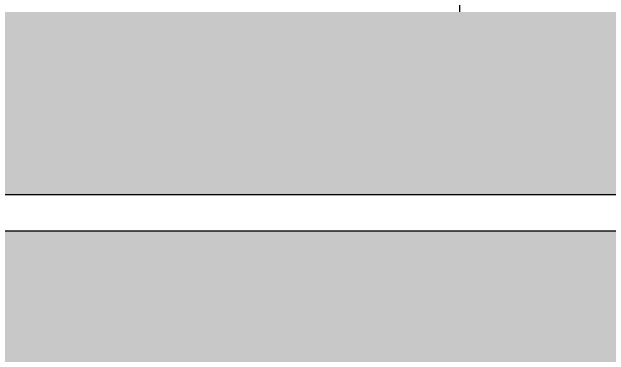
# Model space of a CAD drawing. Extents: x -47641 to 202, y -7675 to 12965.
# Drawn here: x -34410 to -33757, y -3437 to -3062 of the extents above; entities that cross this region are included whole.
import ezdxf

# ---------------------------------------------------------------- set-up
doc = ezdxf.new("R2010")
doc.units = 0
doc.layers.add('A-WALL-____-PATT', color=9, linetype='CONTINUOUS', lineweight=25)
doc.layers.add('I-WALL-____-MCUT', color=9, linetype='CONTINUOUS', lineweight=25)

msp = doc.modelspace()

# ---------------------------------------------------------------- hatches: boundary and pattern name
at = {"layer": 'A-WALL-____-PATT', "lineweight": 9}
for points in [[(-32699.90222, -3261.79436), (-32699.90222, -3061.79436), (-34634.90222, -3061.79436), (-34634.90222, -3261.79436), (-33920.60438, -3261.79436)], [(-32739.90222, -3481.79436), (-32739.90222, -3301.79436), (-34834.90222, -3301.79436), (-34834.90222, -3481.79436), (-32919.90222, -3481.79436)]]:
    msp.add_hatch(color=256, dxfattribs=at).paths.add_polyline_path(points, flags=0)

# ---------------------------------------------------------------- linework, layer by layer
at = {"layer": 'I-WALL-____-MCUT'}
for p, q in [((-33919.90222, -3061.79436), (-33919.90222, -2341.79436)), ((-34834.90222, -3261.79436), (-32699.90222, -3261.79436)), ((-32739.90222, -3301.79436), (-34834.90222, -3301.79436))]:
    msp.add_line(p, q, dxfattribs=at)

doc.saveas('drawing.dxf')
